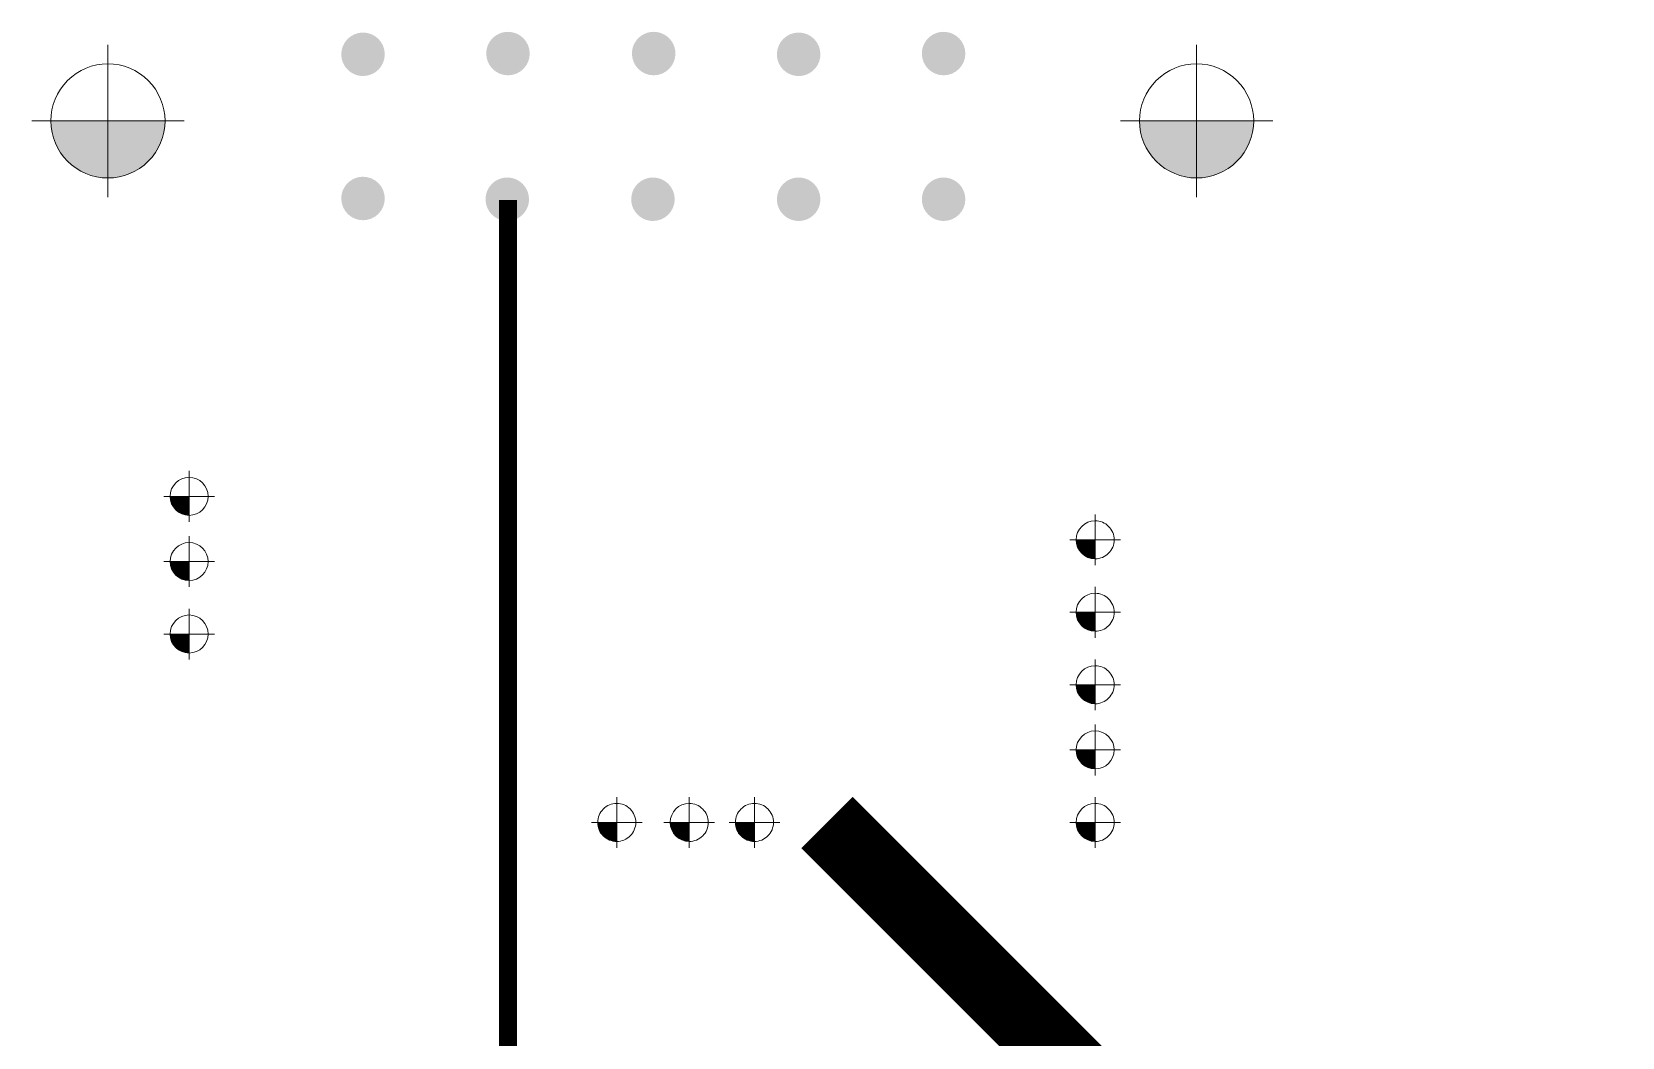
# Paper-space layout 'Лист1' of a CAD drawing. Header units: millimetres. Extents: x 0 to 420, y 0 to 297.
# Drawn here: x 104.59 to 126.53, y 240.02 to 253.9 of the extents above; entities that cross this region are included whole.
import ezdxf

# ---------------------------------------------------------------- set-up
doc = ezdxf.new("R2010")
doc.units = ezdxf.units.MM
for name, color, linetype in [('PDF _Геометрия', 7, 'Continuous'), ('PDF _Сплошная заливка', 7, 'Continuous'), ('TopLayer', 1, 'Continuous')]:
    doc.layers.add(name, color=color, linetype=linetype)

psp = doc.layouts.new('Лист1')

# ---------------------------------------------------------------- hatches: boundary and pattern name
h = psp.add_hatch()
h.set_pattern_fill('ANSI31', color=256)
h.set_pattern_definition([(45, (-1513.7564, -1178.5847), (-2.245064, 2.245064), [])])
h.paths.add_polyline_path([(148.383, 240.567), (148.383, 241.013), (148.329, 241.013), (148.329, 241.28), (149.383, 241.28), (149.383, 241.534), (148.329, 241.534), (148.329, 241.801), (148.383, 241.801), (148.383, 242.175), (148.258, 242.258), (147.733, 242.041), (147.121, 242.295), (147.052, 242.462), (146.927, 242.462), (146.801, 242.157), (146.955, 241.784), (146.355, 241.784, -0.109718), (146.383, 241.657, -0.109718), (146.355, 241.53), (146.955, 241.53), (146.737, 241.003), (146.21, 240.785), (146.21, 241.385, -0.222109), (145.956, 241.385), (145.956, 240.785), (145.583, 240.94), (145.21, 240.785), (145.21, 241.385, -0.222109), (144.956, 241.385), (144.956, 240.785), (144.583, 240.94), (144.21, 240.785), (144.21, 241.385, -0.222109), (143.956, 241.385), (143.956, 240.785), (143.43, 241.003), (143.212, 241.53), (143.812, 241.53, -0.109718), (143.783, 241.657, -0.109718), (143.812, 241.784), (143.212, 241.784), (143.366, 242.157), (143.212, 242.53), (143.812, 242.53, -0.109718), (143.783, 242.657, -0.109718), (143.812, 242.784), (143.212, 242.784), (143.326, 243.06), (143.312, 243.081), (143.171, 243.067), (142.996, 242.645), (142.383, 242.391), (141.987, 242.555), (141.837, 242.555), (141.837, 242.534), (140.783, 242.534), (140.783, 242.28), (141.837, 242.28), (141.837, 242.013), (141.783, 242.013), (141.783, 241.067), (141.783, 240.067), (141.783, 239.567), (140.812, 239.567), (140.783, 239.555), (140.583, 239.555), (140.583, 238.157), (141.982, 238.157), (141.982, 238.357), (141.993, 238.385), (141.993, 239.357), (148.173, 239.357), (148.173, 238.385), (148.185, 238.357), (148.185, 238.157), (149.583, 238.157), (149.583, 239.555), (149.383, 239.555), (149.355, 239.567), (148.383, 239.567)])
h.paths.add_polyline_path([(148.383, 245.747), (149.355, 245.747), (149.383, 245.759), (149.583, 245.759), (149.583, 245.901), (149.479, 245.97), (149.356, 245.919), (148.744, 246.173), (148.49, 246.785), (148.601, 247.053), (148.532, 247.157), (148.185, 247.157), (148.185, 246.957), (148.173, 246.928), (148.173, 245.957), (146.227, 245.957), (146.227, 245.903), (145.96, 245.903), (145.96, 246.957), (145.706, 246.957), (145.706, 245.903), (145.685, 245.903), (145.685, 245.753), (145.849, 245.357), (145.596, 244.745), (145.293, 244.619), (145.293, 244.494), (145.583, 244.374), (145.956, 244.529), (145.956, 243.929, -0.222109), (146.21, 243.929), (146.21, 244.529), (146.737, 244.31), (146.955, 243.784), (146.355, 243.784, -0.109718), (146.383, 243.657, -0.109718), (146.355, 243.53), (146.955, 243.53), (146.83, 243.227), (146.851, 243.194), (146.991, 243.206), (147.121, 243.519), (147.733, 243.773), (148.258, 243.555), (148.269, 243.556), (148.383, 243.639), (148.383, 244.567)])
h.paths.add_polyline_path([(144.117, 245.357), (144.323, 245.853), (144.254, 245.957), (141.993, 245.957), (141.993, 246.928), (141.982, 246.957), (141.982, 247.157), (140.583, 247.157), (140.583, 245.759), (140.783, 245.759), (140.812, 245.747), (141.783, 245.747), (141.783, 244.567), (141.783, 243.987), (141.887, 243.917), (142.383, 244.123), (142.996, 243.869), (143.054, 243.729), (143.189, 243.729), (143.43, 244.31), (143.956, 244.529), (143.956, 243.929, -0.222109), (144.21, 243.929), (144.21, 244.529), (144.583, 244.374), (144.774, 244.453), (144.774, 244.578), (144.371, 244.745)])
h.paths.add_polyline_path([(118.856, 180.54), (118.698, 180.922), (118.856, 181.305), (119.239, 181.464), (120.008, 181.464), (120.008, 181.651), (119.239, 181.651), (118.856, 181.81), (118.698, 182.192), (118.856, 182.575), (119.239, 182.734), (120.008, 182.734), (120.008, 182.921), (119.239, 182.921), (118.856, 183.08), (118.698, 183.462), (118.856, 183.845), (119.239, 184.004), (120.008, 184.004), (120.008, 184.191), (119.239, 184.191), (118.856, 184.35), (118.698, 184.732), (118.856, 185.115), (119.239, 185.274), (120.008, 185.274), (120.008, 185.461), (119.239, 185.461), (118.856, 185.62), (118.698, 186.002), (118.856, 186.385), (119.239, 186.544), (120.008, 186.544), (120.008, 186.731), (119.239, 186.731), (118.856, 186.89), (118.844, 186.921), (118.769, 186.921), (118.52, 187.024), (118.208, 187.336), (118.105, 187.585), (118.105, 189.085), (115.162, 189.085), (115.137, 188.96), (115.222, 188.925), (115.38, 188.542), (115.222, 188.16), (114.839, 188.001), (114.008, 188.001), (114.008, 187.872), (114.237, 187.872), (114.237, 187.272), (114.283, 187.272, -0.169966), (114.31, 187.304, -0.766507), (114.427, 187.272), (114.689, 187.272, -0.257933), (114.759, 187.399), (114.491, 187.399), (114.491, 187.872), (114.839, 187.872), (115.263, 187.696), (115.386, 187.399), (114.919, 187.399, -0.257933), (114.989, 187.272, -0.257916), (114.919, 187.145), (115.386, 187.145), (115.263, 186.848), (114.839, 186.673), (114.491, 186.673), (114.491, 187.145), (114.759, 187.145, -0.257916), (114.689, 187.272), (114.427, 187.272, -0.267396), (114.395, 187.218, -0.766507), (114.279, 187.25), (114.237, 187.25), (114.237, 186.673), (114.008, 186.673), (114.008, 186.544), (114.839, 186.544), (115.222, 186.385), (115.38, 186.002), (115.222, 185.62), (114.839, 185.461), (114.008, 185.461), (114.008, 185.274), (114.839, 185.274), (115.222, 185.115), (115.38, 184.732), (115.222, 184.35), (114.839, 184.191), (114.008, 184.191), (114.008, 184.004), (114.839, 184.004), (115.222, 183.845), (115.38, 183.462), (115.222, 183.08), (114.839, 182.921), (114.008, 182.921), (114.008, 182.734), (114.839, 182.734), (115.222, 182.575), (115.38, 182.192), (115.222, 181.81), (114.839, 181.651), (114.008, 181.651), (114.008, 181.464), (114.839, 181.464), (115.222, 181.305), (115.38, 180.922), (115.222, 180.54), (114.839, 180.381), (114.008, 180.381), (114.008, 180.194), (114.839, 180.194), (115.222, 180.035), (115.38, 179.652), (115.222, 179.27), (115.078, 179.21), (115.103, 179.085), (117.139, 179.085), (117.139, 179.54, -0.414214), (117.077, 179.602, -1), (117.202, 179.602, -0.414214), (117.139, 179.54), (117.139, 179.085), (118.976, 179.085), (119, 179.21), (118.856, 179.27), (118.698, 179.652), (118.856, 180.035), (119.227, 180.189), (119.227, 180.386)])
h.paths.add_polyline_path([(117.166, 181.326), (117.166, 181.926, -0.222109), (116.912, 181.926), (116.912, 181.326), (116.385, 181.544), (116.167, 182.07), (116.767, 182.07, -0.109718), (116.739, 182.197, -0.109718), (116.767, 182.324), (116.167, 182.324), (116.301, 182.647), (116.167, 182.97), (116.767, 182.97, -0.109718), (116.739, 183.097, -0.109718), (116.767, 183.224), (116.167, 183.224), (116.322, 183.597), (116.167, 183.97), (116.767, 183.97, -0.109718), (116.739, 184.097, -0.109718), (116.767, 184.224), (116.167, 184.224), (116.301, 184.547), (116.167, 184.87), (116.767, 184.87, -0.109718), (116.739, 184.997, -0.109718), (116.767, 185.124), (116.167, 185.124), (116.301, 185.447), (116.167, 185.77), (116.767, 185.77, -0.109718), (116.739, 185.897, -0.109718), (116.767, 186.024), (116.167, 186.024), (116.385, 186.551), (116.912, 186.769), (116.912, 186.169, -0.222109), (117.166, 186.169), (117.166, 186.769), (117.693, 186.551), (117.911, 186.024), (117.311, 186.024, -0.109718), (117.339, 185.897, -0.109718), (117.311, 185.77), (117.911, 185.77), (117.777, 185.447), (117.911, 185.124), (117.311, 185.124, -0.109718), (117.339, 184.997, -0.109718), (117.311, 184.87), (117.911, 184.87), (117.777, 184.547), (117.911, 184.224), (117.311, 184.224, -0.109718), (117.339, 184.097, -0.109718), (117.311, 183.97), (117.911, 183.97), (117.756, 183.597), (117.911, 183.224), (117.311, 183.224, -0.109718), (117.339, 183.097, -0.109718), (117.311, 182.97), (117.911, 182.97), (117.777, 182.647), (117.911, 182.324), (117.311, 182.324, -0.109718), (117.339, 182.197, -0.109718), (117.311, 182.07), (117.911, 182.07), (117.693, 181.544)], flags=16)
h.paths.add_polyline_path([(116.864, 182.197, -1), (117.214, 182.197, -1)], flags=0)
h.paths.add_polyline_path([(116.864, 183.097, -1), (117.214, 183.097, -1)], flags=0)
h.paths.add_polyline_path([(116.864, 184.097, -1), (117.214, 184.097, -1)], flags=0)
h.paths.add_polyline_path([(116.864, 184.997, -1), (117.214, 184.997, -1)], flags=0)
h.paths.add_polyline_path([(116.864, 185.897, -1), (117.214, 185.897, -1)], flags=0)
at = {"layer": 'PDF _Сплошная заливка', "transparency": 33554559}
for color, points in [(256, [(109.156, 253.885), (109.156, 253.885), (109.156, 253.885, -0.414158), (109.456, 253.585), (109.456, 253.585), (109.456, 253.585), (109.456, 253.585, -0.414202), (109.156, 253.285), (109.156, 253.285), (109.156, 253.285), (109.156, 253.285, -0.414246), (108.856, 253.585), (108.856, 253.585), (108.856, 253.585), (108.856, 253.585, -0.414202)]), (256, [(111.156, 253.895), (111.156, 253.895), (111.156, 253.895, -0.414202), (111.456, 253.595), (111.456, 253.595), (111.456, 253.595), (111.456, 253.595, -0.414158), (111.156, 253.295), (111.156, 253.295), (111.156, 253.295), (111.156, 253.295, -0.414202), (110.856, 253.595), (110.856, 253.595), (110.856, 253.595), (110.856, 253.595, -0.414246)]), (256, [(113.166, 253.895), (113.166, 253.895), (113.166, 253.895, -0.414246), (113.466, 253.595), (113.466, 253.595), (113.466, 253.595), (113.466, 253.595, -0.414202), (113.166, 253.295), (113.166, 253.295), (113.166, 253.295), (113.166, 253.295, -0.414202), (112.866, 253.595), (112.866, 253.595), (112.866, 253.595), (112.866, 253.595, -0.414246)]), (256, [(115.166, 253.885), (115.166, 253.885), (115.166, 253.885, -0.414202), (115.466, 253.585), (115.466, 253.585), (115.466, 253.585), (115.466, 253.585, -0.414246), (115.166, 253.285), (115.166, 253.285), (115.166, 253.285), (115.166, 253.285, -0.414246), (114.866, 253.585), (114.866, 253.585), (114.866, 253.585), (114.866, 253.585, -0.414202)]), (256, [(117.166, 253.895), (117.166, 253.895), (117.166, 253.895, -0.414202), (117.466, 253.595), (117.466, 253.595), (117.466, 253.595), (117.466, 253.595, -0.414158), (117.166, 253.295), (117.166, 253.295), (117.166, 253.295), (117.166, 253.295, -0.414202), (116.866, 253.595), (116.866, 253.595), (116.866, 253.595), (116.866, 253.595, -0.414246)]), (7, [(104.849, 252.665, 0.414218), (105.636, 251.878), (105.636, 251.878), (105.636, 251.878), (105.636, 252.665), (105.636, 252.665)]), (7, [(105.636, 251.878, 0.414225), (106.424, 252.665), (106.424, 252.665), (106.424, 252.665), (105.636, 252.665), (105.636, 252.665)]), (7, [(119.869, 252.665, 0.414225), (120.656, 251.878), (120.656, 251.878), (120.656, 251.878), (120.656, 252.665), (120.656, 252.665)]), (7, [(120.656, 251.878, 0.414225), (121.444, 252.665), (121.444, 252.665), (121.444, 252.665), (120.656, 252.665), (120.656, 252.665)]), (256, [(109.156, 251.895), (109.156, 251.895), (109.156, 251.895, -0.414202), (109.456, 251.595), (109.456, 251.595), (109.456, 251.595), (109.456, 251.595, -0.414158), (109.156, 251.295), (109.156, 251.295), (109.156, 251.295), (109.156, 251.295, -0.414202), (108.856, 251.595), (108.856, 251.595), (108.856, 251.595), (108.856, 251.595, -0.414246)]), (256, [(111.146, 251.885), (111.146, 251.885), (111.146, 251.885, -0.414202), (111.446, 251.585), (111.446, 251.585), (111.446, 251.585), (111.446, 251.585, -0.414246), (111.146, 251.285), (111.146, 251.285), (111.146, 251.285), (111.146, 251.285, -0.414202), (110.846, 251.585), (110.846, 251.585), (110.846, 251.585), (110.846, 251.585, -0.414158)]), (256, [(113.156, 251.885), (113.156, 251.885), (113.156, 251.885, -0.414158), (113.456, 251.585), (113.456, 251.585), (113.456, 251.585), (113.456, 251.585, -0.414202), (113.156, 251.285), (113.156, 251.285), (113.156, 251.285), (113.156, 251.285, -0.414246), (112.856, 251.585), (112.856, 251.585), (112.856, 251.585), (112.856, 251.585, -0.414202)]), (256, [(115.166, 251.885), (115.166, 251.885), (115.166, 251.885, -0.414202), (115.466, 251.585), (115.466, 251.585), (115.466, 251.585), (115.466, 251.585, -0.414246), (115.166, 251.285), (115.166, 251.285), (115.166, 251.285), (115.166, 251.285, -0.414246), (114.866, 251.585), (114.866, 251.585), (114.866, 251.585), (114.866, 251.585, -0.414202)]), (256, [(117.166, 251.885), (117.166, 251.885), (117.166, 251.885, -0.414158), (117.466, 251.585), (117.466, 251.585), (117.466, 251.585), (117.466, 251.585, -0.414202), (117.166, 251.285), (117.166, 251.285), (117.166, 251.285), (117.166, 251.285, -0.414246), (116.866, 251.585), (116.866, 251.585), (116.866, 251.585), (116.866, 251.585, -0.414202)]), (7, [(106.494, 247.485, 0.414158), (106.756, 247.223), (106.756, 247.223), (106.756, 247.223), (106.756, 247.485), (106.756, 247.485)]), (7, [(118.994, 246.885, 0.414208), (119.256, 246.623), (119.256, 246.623), (119.256, 246.623), (119.256, 246.885), (119.256, 246.885)]), (7, [(106.494, 246.585, 0.414208), (106.756, 246.323), (106.756, 246.323), (106.756, 246.323), (106.756, 246.585), (106.756, 246.585)]), (7, [(118.994, 245.885, 0.198898), (119.071, 245.7), (119.071, 245.7, 0.198848), (119.256, 245.623), (119.256, 245.623), (119.256, 245.623), (119.256, 245.885), (119.256, 245.885)]), (7, [(106.494, 245.585, 0.198988), (106.571, 245.4), (106.571, 245.4, 0.199002), (106.756, 245.323), (106.756, 245.323), (106.756, 245.323), (106.756, 245.585), (106.756, 245.585)]), (7, [(118.994, 244.885, 0.198797), (119.071, 244.7), (119.071, 244.7, 0.198848), (119.256, 244.623), (119.256, 244.623), (119.256, 244.623), (119.256, 244.885), (119.256, 244.885)]), (7, [(118.994, 243.985, 0.414259), (119.256, 243.723), (119.256, 243.723), (119.256, 243.723), (119.256, 243.985), (119.256, 243.985)]), (7, [(112.394, 242.985, 0.414158), (112.656, 242.723), (112.656, 242.723), (112.656, 242.723), (112.656, 242.985), (112.656, 242.985)]), (7, [(113.394, 242.985, 0.19888), (113.471, 242.8), (113.471, 242.8, 0.198956), (113.656, 242.723), (113.656, 242.723), (113.656, 242.723), (113.656, 242.985), (113.656, 242.985)]), (7, [(114.294, 242.985, 0.19888), (114.371, 242.8), (114.371, 242.8, 0.199007), (114.556, 242.723), (114.556, 242.723), (114.556, 242.723), (114.556, 242.985), (114.556, 242.985)]), (7, [(118.994, 242.985, 0.19888), (119.071, 242.8), (119.071, 242.8, 0.198956), (119.256, 242.723), (119.256, 242.723), (119.256, 242.723), (119.256, 242.985), (119.256, 242.985)])]:
    psp.add_hatch(color=color, dxfattribs=at).paths.add_polyline_path(points)

# ---------------------------------------------------------------- linework, layer by layer
at = {"layer": 'PDF _Геометрия', "lineweight": 9}
for points in [[(105.636, 251.615), (105.636, 253.715)], [(120.656, 251.615), (120.656, 253.715)], [(106.686, 252.665), (104.586, 252.665)], [(121.706, 252.665), (119.606, 252.665)], [(106.757, 247.135), (106.757, 247.835)], [(107.106, 247.485), (106.406, 247.485)], [(119.257, 246.535), (119.257, 247.235)], [(106.757, 246.235), (106.757, 246.935)], [(119.606, 246.885), (118.906, 246.885)], [(107.106, 246.585), (106.406, 246.585)], [(119.257, 245.535), (119.257, 246.235)], [(106.757, 245.235), (106.757, 245.935)], [(119.606, 245.885), (118.906, 245.885)], [(107.106, 245.585), (106.406, 245.585)], [(119.257, 244.535), (119.257, 245.235)], [(119.606, 244.885), (118.906, 244.885)], [(119.257, 243.635), (119.257, 244.335)], [(119.606, 243.985), (118.906, 243.985)], [(112.656, 242.635), (112.656, 243.335)], [(113.657, 242.635), (113.657, 243.335)], [(114.556, 242.635), (114.556, 243.335)], [(119.257, 242.635), (119.257, 243.335)], [(113.006, 242.985), (112.306, 242.985)], [(114.006, 242.985), (113.306, 242.985)], [(114.906, 242.985), (114.207, 242.985)], [(119.606, 242.985), (118.906, 242.985)]]:
    psp.add_lwpolyline(points, dxfattribs=at)
for points in [[(106.424, 252.665, 0.414315), (105.636, 253.453, 0.414222), (104.849, 252.665, 0.414129), (105.636, 251.878, 0.414222)], [(121.444, 252.665, 0.414315), (120.656, 253.453, 0.414315), (119.869, 252.665, 0.414222), (120.656, 251.878, 0.414222)], [(107.019, 247.485, 0.413811), (106.757, 247.748, 0.414036), (106.494, 247.485, 0.414036), (106.757, 247.223, 0.413811)], [(119.519, 246.885, 0.414315), (119.257, 247.148, 0.414036), (118.994, 246.885, 0.414036), (119.257, 246.623, 0.414315)], [(107.019, 246.585, 0.413811), (106.757, 246.848, 0.414036), (106.494, 246.585, 0.414036), (106.757, 246.323, 0.413811)], [(119.519, 245.885, 0.414315), (119.257, 246.148, 0.414036), (118.994, 245.885, 0.414036), (119.257, 245.623, 0.414315)], [(107.019, 245.585, 0.413811), (106.757, 245.848, 0.414036), (106.494, 245.585, 0.414036), (106.757, 245.323, 0.413811)], [(119.519, 244.885, 0.414315), (119.257, 245.148, 0.414036), (118.994, 244.885, 0.414036), (119.257, 244.623, 0.414315)], [(119.519, 243.985, 0.414036), (119.257, 244.248, 0.413758), (118.994, 243.985, 0.413532), (119.257, 243.723, 0.413811)], [(112.919, 242.985, 0.414315), (112.656, 243.248, 0.414315), (112.394, 242.985, 0.414315), (112.656, 242.723, 0.414315)], [(113.919, 242.985, 0.414315), (113.657, 243.248, 0.414036), (113.394, 242.985, 0.414036), (113.657, 242.723, 0.414315)], [(114.819, 242.985, 0.414315), (114.556, 243.248, 0.414315), (114.294, 242.985, 0.414315), (114.556, 242.723, 0.414315)], [(119.519, 242.985, 0.414315), (119.257, 243.248, 0.414036), (118.994, 242.985, 0.414036), (119.257, 242.723, 0.414315)]]:
    psp.add_lwpolyline(points, format="xyb", close=True, dxfattribs=at)
at = {"layer": 'TopLayer', "lineweight": 20}
for points, const_width in [([(111.156, 232.585), (111.156, 251.575)], 0.25), ([(115.556, 242.985), (119.356, 239.185)], 1)]:
    psp.add_lwpolyline(points, dxfattribs=dict(at, const_width=const_width))

doc.saveas('drawing.dxf')
